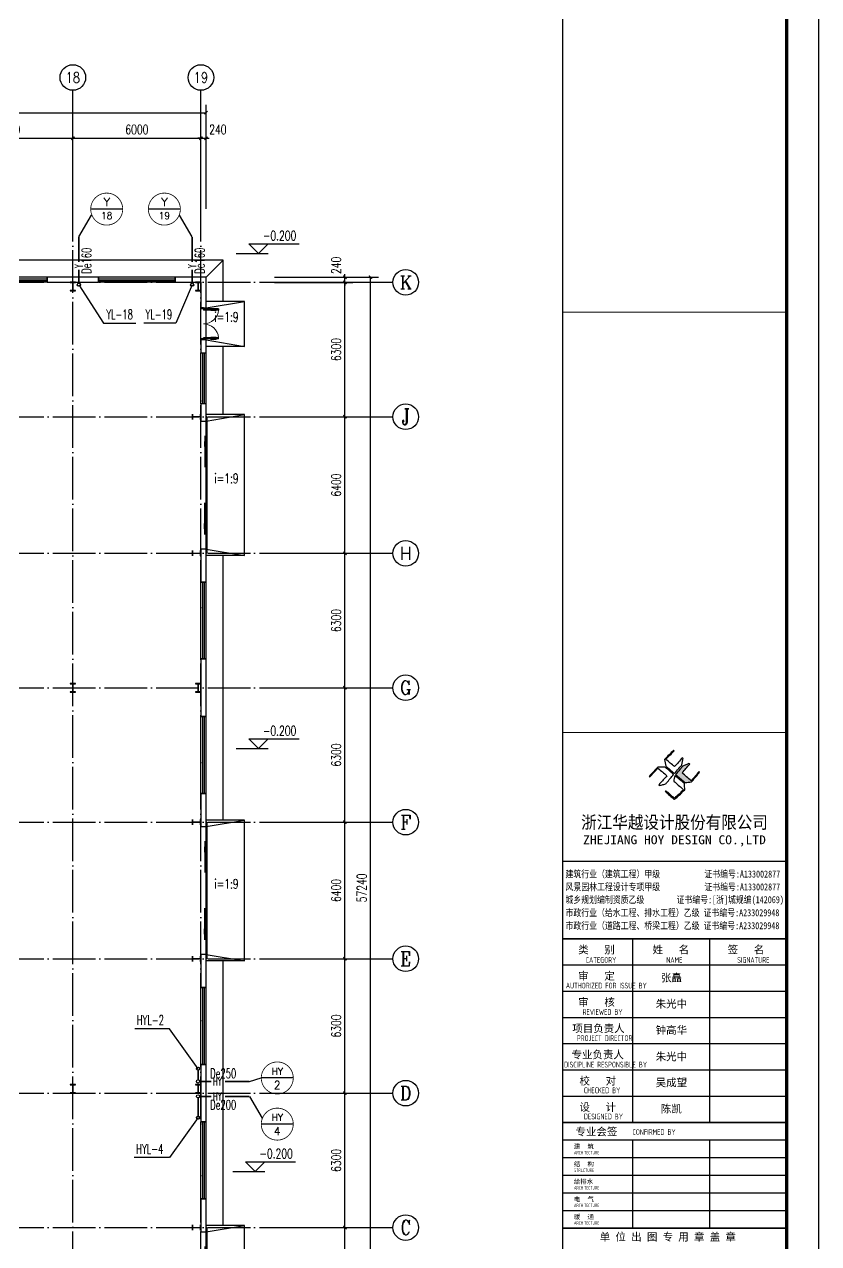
# Model space of a CAD drawing. Extents: x 1635833 to 4277885, y 16914845 to 35313750.
# Drawn here: x 2233652 to 2270874, y 17771325 to 17828464 of the extents above; entities that cross this region are included whole.
import ezdxf
from ezdxf.enums import TextEntityAlignment as Align

# ---------------------------------------------------------------- set-up
doc = ezdxf.new("R2010")
doc.units = 0
doc.header["$LTSCALE"] = 1000
doc.header["$MEASUREMENT"] = 0
doc.linetypes.add('DOTE', pattern=[2.42, 2, -0.2, 0.02, -0.2])
doc.layers.get('Defpoints').update_dxf_attribs({"color": 250})
for name, color, linetype in [('AXIS_TEXT', 7, 'Continuous'), ('AXIS_外部', 171, 'Continuous'), ('COLUMN', 2, 'Continuous'), ('DIM_SYMB', 165, 'Continuous'), ('DIM_消防', 3, 'Continuous'), ('DIM_雨水', 3, 'Continuous'), ('DOTE', 8, 'DOTE'), ('GROUND', 150, 'Continuous'), ('PIPE-雨水', 4, 'Continuous'), ('PUB_TEXT', 7, 'Continuous'), ('PUB_TITLE', 4, 'Continuous'), ('TEXT_雨水', 7, 'Continuous'), ('TK', 4, 'Continuous'), ('TWT_TEXT', 7, 'Continuous'), ('VPIPE-雨水', 4, 'Continuous'), ('WALL-PARAPET', 6, 'Continuous'), ('WINDOW', 140, 'Continuous'), ('标高', 83, 'Continuous')]:
    doc.layers.add(name, color=color, linetype=linetype)
doc.styles.add('-宋体', font='', dxfattribs={"width": 0.8})
doc.styles.add('_TCH_AXIS', font='COMPLEX', dxfattribs={"bigfont": 'GBCBIG'})
doc.styles.add('_TCH_DIM', font='SIMPLEX', dxfattribs={"bigfont": 'GBCBIG'})
doc.styles.add('_TCH_DIM_T3', font='SIMPLEX', dxfattribs={"width": 0.705882, "bigfont": 'GBCBIG'})
doc.styles.add('_TWT_CIRCLE', font='COMPLEX', dxfattribs={"width": 1.1, "height": 3, "bigfont": 'HZTXT'})
doc.styles.add('_TWT_PIPEDN', font='SIMPLEX', dxfattribs={"width": 0.8, "height": 3, "bigfont": 'HZTXT'})
doc.styles.add('_TWT_PIPETEXT', font='COMPLEX', dxfattribs={"width": 0.8, "height": 2.5, "bigfont": 'HZTXT'})
doc.styles.add('_TWT_SERIAL', font='COMPLEX', dxfattribs={"width": 0.8, "height": 3, "bigfont": 'HZTXT'})
doc.styles.add('COMPLEX', font='COMPLEX')
doc.styles.add('HT', font='simhei.ttf', dxfattribs={"width": 0.7})
doc.styles.add('TSSD_REIN', font='tssdeng.shx', dxfattribs={"width": 0.7, "bigfont": 'tssdchn.shx'})
doc.styles.add('图签宋体', font='', dxfattribs={"height": 300})
doc.styles.add('图签黑体', font='simhei.ttf', dxfattribs={"height": 550})
doc.styles.get('-宋体').set_extended_font_data('SimSun')
doc.styles.get('图签宋体').set_extended_font_data('NSimSun')
doc.dimstyles.new('_TCH_ARCH&&150', dxfattribs={"dimtxt": 446.25, "dimasz": 150, "dimexe": 375, "dimexo": 450, "dimgap": 189.375, "dimtad": 1, "dimdec": 0, "dimzin": 0, "dimdsep": 46, "dimtxsty": '_TCH_DIM_T3', "dimblk": 'ARCHTICK', "dimcen": 0.09, "dimclrt": 7, "dimazin": 2, "dimtfac": 1, "dimtdec": 0, "dimtix": 1, "dimtmove": 2, "dimatfit": 3, "dimfxl": 0, "dimtolj": 1, "dimtzin": 0, "dimarcsym": 0})

# ---------------------------------------------------------------- blocks, each defined once
blk = doc.blocks.new('A$C3ACC4A1C')
at = {"layer": 'COLUMN'}
h = blk.add_hatch(color=256, dxfattribs=at)
h.paths.add_polyline_path([(125, 400), (0, 400), (0, 388), (120, 388), (120, 200), (125, 200)])
h.paths.add_polyline_path([(250, 400), (125, 400), (125, 200), (130, 200), (130, 388), (250, 388)])
h.paths.add_polyline_path([(250, 12), (130, 12), (130, 200), (125, 200), (125, 0), (250, 0)])
h.paths.add_polyline_path([(125, 200), (120, 200), (120, 12), (0, 12), (0, 0), (125, 0)])
blk.add_lwpolyline([(0, 0), (0, 12), (120, 12), (120, 388), (0, 388), (0, 400), (250, 400), (250, 388), (130, 388), (130, 12), (250, 12), (250, 0)], close=True, dxfattribs=at)
blk = doc.blocks.new('A$C053D6479')
at = {"layer": 'PUB_TITLE'}
h = blk.add_hatch(color=256, dxfattribs=at)
h.dxf.hatch_style = 1
edge = h.paths.add_edge_path()
edge.add_spline(control_points=[(1026, 827), (1105, 920), (1188, 1008), (1266, 1102)], knot_values=[13, 13, 13, 13, 14, 14, 14, 14], degree=3, periodic=0)
edge.add_spline(control_points=[(1266, 1102), (1258, 1111), (1249, 1119), (1239, 1116)], knot_values=[12, 12, 12, 12, 13, 13, 13, 13], degree=3, periodic=0)
edge.add_spline(control_points=[(1239, 1116), (1210, 1107), (1179, 1092), (1144, 1077)], knot_values=[11, 11, 11, 11, 12, 12, 12, 12], degree=3, periodic=0)
edge.add_spline(control_points=[(1144, 1077), (1109, 1063), (1069, 1053), (1047, 1038)], knot_values=[10, 10, 10, 10, 11, 11, 11, 11], degree=3, periodic=0)
edge.add_spline(control_points=[(1047, 1038), (1028, 1026), (1007, 992), (991, 972)], knot_values=[9, 9, 9, 9, 10, 10, 10, 10], degree=3, periodic=0)
edge.add_spline(control_points=[(991, 972), (942, 913), (899, 868), (849, 810)], knot_values=[8, 8, 8, 8, 9, 9, 9, 9], degree=3, periodic=0)
edge.add_spline(control_points=[(849, 810), (842, 801), (822, 776), (822, 775)], knot_values=[7, 7, 7, 7, 8, 8, 8, 8], degree=3, periodic=0)
edge.add_spline(control_points=[(822, 775), (823, 771), (848, 752), (859, 744)], knot_values=[6, 6, 6, 6, 7, 7, 7, 7], degree=3, periodic=0)
edge.add_spline(control_points=[(859, 744), (949, 670), (1035, 592), (1122, 521)], knot_values=[5, 5, 5, 5, 6, 6, 6, 6], degree=3, periodic=0)
edge.add_spline(control_points=[(1122, 521), (1153, 527), (1185, 530), (1217, 533)], knot_values=[4, 4, 4, 4, 5, 5, 5, 5], degree=3, periodic=0)
edge.add_spline(control_points=[(1217, 533), (1246, 535), (1293, 532), (1316, 542)], knot_values=[3, 3, 3, 3, 4, 4, 4, 4], degree=3, periodic=0)
edge.add_spline(control_points=[(1316, 542), (1327, 547), (1338, 565), (1349, 579)], knot_values=[2, 2, 2, 2, 3, 3, 3, 3], degree=3, periodic=0)
edge.add_spline(control_points=[(1349, 579), (1423, 670), (1507, 759), (1572, 848)], knot_values=[1, 1, 1, 1, 2, 2, 2, 2], degree=3, periodic=0)
edge.add_spline(control_points=[(1572, 848), (1564, 852), (1561, 861), (1551, 862)], knot_values=[0, 0, 0, 0, 1, 1, 1, 1], degree=3, periodic=0)
edge.add_spline(control_points=[(1551, 862), (1469, 769), (1393, 671), (1310, 579)], knot_values=[15, 15, 15, 15, 16, 16, 16, 16], degree=3, periodic=0)
edge.add_spline(control_points=[(1310, 579), (1216, 662), (1118, 742), (1026, 827)], knot_values=[14, 14, 14, 14, 15, 15, 15, 15], degree=3, periodic=0)
at = {"layer": 'TK'}
for points, knots in [([(1031, 1298), (1066, 1286), (1054, 1262), (1045, 1224), (1036, 1188), (1031, 1158), (1024, 1121), (1020, 1104), (1017, 1085), (1012, 1071), (1004, 1052), (976, 1026), (956, 1003), (906, 946), (866, 899), (814, 839), (806, 829), (789, 806), (787, 806), (777, 804), (728, 856), (719, 864), (651, 922), (580, 978), (514, 1036), (509, 1106), (488, 1176), (479, 1247), (570, 1343), (663, 1436), (758, 1526), (764, 1523), (768, 1518), (774, 1515), (693, 1422), (599, 1343), (520, 1249), (607, 1171), (698, 1096), (789, 1021), (874, 1109), (950, 1206), (1031, 1298)], [0, 0, 0, 0, 1, 1, 1, 2, 2, 2, 3, 3, 3, 4, 4, 4, 5, 5, 5, 6, 6, 6, 7, 7, 7, 8, 8, 8, 9, 9, 9, 10, 10, 10, 11, 11, 11, 12, 12, 12, 13, 13, 13, 14, 14, 14, 14]), ([(555, 949), (624, 891), (699, 833), (760, 773), (689, 691), (614, 604), (539, 517), (529, 505), (516, 487), (506, 482), (492, 475), (469, 472), (452, 467), (416, 456), (383, 448), (342, 438), (323, 433), (297, 422), (293, 440), (291, 452), (313, 470), (322, 480), (400, 566), (477, 652), (553, 736), (460, 815), (366, 894), (270, 970), (183, 883), (101, 791), (16, 703), (-18, 714), (9, 735), (28, 755), (103, 838), (192, 930), (266, 1005), (319, 1009), (387, 1005), (442, 1007), (456, 1008), (472, 1011), (485, 1007), (507, 1000), (534, 967), (555, 949)], [0, 0, 0, 0, 1, 1, 1, 2, 2, 2, 3, 3, 3, 4, 4, 4, 5, 5, 5, 6, 6, 6, 7, 7, 7, 8, 8, 8, 9, 9, 9, 10, 10, 10, 11, 11, 11, 12, 12, 12, 13, 13, 13, 14, 14, 14, 15, 15, 15, 15]), ([(1551, 862), (1561, 861), (1564, 852), (1572, 848), (1507, 759), (1423, 670), (1349, 579), (1338, 565), (1327, 547), (1316, 542), (1293, 532), (1246, 535), (1217, 533), (1185, 530), (1153, 527), (1122, 521), (1035, 592), (949, 670), (859, 744), (848, 752), (823, 771), (822, 775), (822, 776), (842, 801), (849, 810), (899, 868), (942, 913), (991, 972), (1007, 992), (1028, 1026), (1047, 1038), (1069, 1053), (1109, 1063), (1144, 1077), (1179, 1092), (1210, 1107), (1239, 1116), (1249, 1119), (1258, 1111), (1266, 1102), (1188, 1008), (1105, 920), (1026, 827), (1118, 742), (1216, 662), (1310, 579), (1393, 671), (1469, 769), (1551, 862)], [0, 0, 0, 0, 1, 1, 1, 2, 2, 2, 3, 3, 3, 4, 4, 4, 5, 5, 5, 6, 6, 6, 7, 7, 7, 8, 8, 8, 9, 9, 9, 10, 10, 10, 11, 11, 11, 12, 12, 12, 13, 13, 13, 14, 14, 14, 15, 15, 15, 16, 16, 16, 16]), ([(1097, 490), (1100, 425), (1106, 361), (1107, 294), (1018, 207), (925, 121), (830, 33), (818, 21), (800, 0), (787, 0), (768, -1), (725, 49), (712, 60), (662, 103), (616, 143), (568, 186), (545, 207), (518, 224), (499, 250), (501, 259), (511, 261), (516, 267), (609, 192), (696, 111), (785, 33), (883, 118), (977, 208), (1070, 298), (992, 373), (892, 456), (803, 534), (791, 544), (768, 561), (766, 569), (761, 588), (776, 634), (780, 655), (785, 690), (788, 721), (795, 746), (897, 661), (998, 576), (1097, 490)], [0, 0, 0, 0, 1, 1, 1, 2, 2, 2, 3, 3, 3, 4, 4, 4, 5, 5, 5, 6, 6, 6, 7, 7, 7, 8, 8, 8, 9, 9, 9, 10, 10, 10, 11, 11, 11, 12, 12, 12, 13, 13, 13, 14, 14, 14, 14])]:
    blk.add_open_spline(points, degree=3, knots=knots, dxfattribs=at)
blk = doc.blocks.new('GeYuanFrame_88637502', base_point=(20.09, 4.53))
at = {"layer": 'PUB_TITLE'}
for points in [[(1013.09, 235.33), (1013.09, 292.73)], [(1037.09, 235.33), (1037.09, 292.73)], [(1013.09, 202.33), (1013.09, 229.83)], [(1037.09, 202.33), (1037.09, 229.83)]]:
    blk.add_lwpolyline(points, dxfattribs=at)
at = {"layer": 'TK'}
for p, q in [((991.09, 316.93), (1061.09, 316.93)), ((991.09, 284.53), (1061.09, 284.53)), ((991.09, 276.33), (1061.09, 276.33)), ((991.09, 268.13), (1061.09, 268.13)), ((991.09, 259.93), (1061.09, 259.93)), ((991.09, 251.73), (1061.09, 251.73)), ((991.09, 243.53), (1061.09, 243.53)), ((991.09, 235.33), (1061.09, 235.33)), ((991.09, 235.33), (1061.09, 235.33))]:
    blk.add_line(p, q, dxfattribs=at)
blk.add_lwpolyline([(20.09, 4.53), (20.09, 598.53), (1071.09, 598.53), (1071.09, 4.53)], close=True, dxfattribs=at)
at = {"layer": 'TK', "const_width": 1}
blk.add_lwpolyline([(45.09, 588.53), (1061.09, 588.53), (1061.09, 14.53), (45.09, 14.53)], close=True, dxfattribs=at)
at = {"layer": 'TK'}
for points, const_width in [([(991.09, 588.53), (991.09, 14.53)], 0.4), ([(991.09, 488.5), (1061.09, 488.5)], 0.35), ([(991.09, 357.14), (1061.09, 357.14)], 0.35), ([(991.09, 292.73), (1061.09, 292.73)], 0.35), ([(991.09, 292.73), (1061.09, 292.73)], 0.35), ([(991.09, 235.33), (1061.09, 235.33)], 0.35), ([(991.09, 202.33), (1061.09, 202.33)], 0.35)]:
    blk.add_lwpolyline(points, dxfattribs=dict(at, const_width=const_width))
for points in [[(991.09, 292.73), (1061.09, 292.73)], [(991.09, 235.33), (1061.09, 235.33)], [(991.09, 229.83), (1061.09, 229.83)], [(991.09, 224.33), (1061.09, 224.33)], [(991.09, 218.83), (1061.09, 218.83)], [(991.09, 213.33), (1061.09, 213.33)], [(991.09, 207.83), (1061.09, 207.83)], [(991.09, 202.33), (1061.09, 202.33)]]:
    blk.add_lwpolyline(points, dxfattribs=at)
at = {"layer": 'PUB_TITLE', "xscale": 0.01000000000021828, "yscale": 0.01000000000021828, "zscale": 0.01}
blk.add_blockref('A$C053D6479', (1018.19, 336.27), dxfattribs=at)
at = {"layer": 'TK'}
for s, height, style, width, p in [('浙江华越设计股份有限公司', 3.96, 'HT', 0.9, (1026.07, 329.16)), ('ZHEJIANG HOY DESIGN CO.,LTD', 2.8, '图签黑体', 1.11, (1026.06, 323.29))]:
    blk.add_text(s, height=height, dxfattribs=dict(at, style=style, width=width)).set_placement(p, align=Align.MIDDLE)
for s, height, style, width, p in [('建筑行业（建筑工程）甲级           证书编号:A133002877', 2.2, '-宋体', 0.8, (992, 311.83)), ('风景园林工程设计专项甲级           证书编号:A133002877', 2.2, '-宋体', 0.8, (992, 307.81)), ('城乡规划编制资质乙级        证书编号:[浙]城规编(142069)', 2.2, '-宋体', 0.8, (992, 303.82)), ('市政行业（给水工程、排水工程）乙级 证书编号:A233029948', 2.2, '-宋体', 0.8, (992, 299.74)), ('市政行业（道路工程、桥梁工程）乙级 证书编号:A233029948', 2.2, '-宋体', 0.8, (992, 295.69)), ('CATEGORY', 1.8, 'TSSD_REIN', 0.7, (998.32, 285.17)), ('NAME', 1.8, 'TSSD_REIN', 0.7, (1023.51, 285.17)), ('SIGNATURE', 1.8, 'TSSD_REIN', 0.7, (1045.66, 285.17)), ('AUTHORIZED FOR ISSUE BY', 1.8, 'TSSD_REIN', 0.7, (992.12, 277.17)), ('REVIEWED BY', 1.8, 'TSSD_REIN', 0.7, (997.36, 268.91)), ('PROJECT DIRECTOR', 1.8, 'TSSD_REIN', 0.7, (995.55, 260.74)), ('DISCIPLINE RESPONSIBLE BY', 1.8, 'TSSD_REIN', 0.7, (991.57, 252.48)), ('CHECKED BY', 1.8, 'TSSD_REIN', 0.7, (997.75, 244.44)), ('DESIGNED BY', 1.8, 'TSSD_REIN', 0.7, (997.76, 236.27)), ('CONFIRMED BY', 1.8, 'TSSD_REIN', 0.7, (1012.94, 231.42)), ('ARCHITECTURE', 1.08, 'TSSD_REIN', 0.7, (994.65, 225.34)), ('STRUCTURE', 1.08, 'TSSD_REIN', 0.7, (994.65, 219.84)), ('ARCHITECTURE', 1.08, 'TSSD_REIN', 0.7, (994.65, 214.34)), ('ARCHITECTURE', 1.08, 'TSSD_REIN', 0.7, (994.65, 208.84)), ('ARCHITECTURE', 1.08, 'TSSD_REIN', 0.7, (994.65, 203.34))]:
    blk.add_text(s, height=height, dxfattribs=dict(at, style=style, width=width)).set_placement(p)
at = {"layer": 'TK', "style": '图签宋体'}
for s, height, p in [('类   别', 2.4, (995.97, 288.09)), ('姓   名', 2.4, (1019.2, 288.09)), ('签   名', 2.4, (1042.68, 288.09)), ('审   定', 2.4, (995.97, 279.89)), ('审   核', 2.4, (995.97, 271.69)), ('项目负责人', 2.4, (994.13, 263.49)), ('专业负责人', 2.4, (993.89, 255.29)), ('校   对', 2.4, (996.38, 247.09)), ('设   计', 2.4, (996.36, 238.89)), ('专业会签', 2.4, (995.12, 231.24)), ('建  筑', 1.44, (994.61, 227.11)), ('结  构', 1.44, (994.61, 221.61)), ('给排水', 1.44, (994.61, 216.11)), ('电  气', 1.44, (994.61, 210.61)), ('暖  通', 1.44, (994.61, 205.11)), ('单 位 出 图 专 用 章 盖 章', 2.4, (1002.72, 198.35))]:
    blk.add_text(s, height=height, dxfattribs=at).set_placement(p)
at = {"layer": 'TK', "char_height": 2.4, "width": 24, "attachment_point": 5, "style": '图签宋体'}
for s, insert in [('张矗', (1025.09, 280.4)), ('朱光中', (1025.09, 272.23)), ('钟高华', (1025.09, 264.03)), ('朱光中', (1025.09, 255.76)), ('吴成望', (1025.09, 247.63)), ('陈凯', (1025.09, 239.43))]:
    blk.add_mtext(s, dxfattribs=dict(at, insert=insert))
blk = doc.blocks.new('_ArchTick')
at = {"color": 0, "linetype": 'ByBlock', "const_width": 0.4}
blk.add_lwpolyline([(-0.5, -0.5), (0.5, 0.5)], dxfattribs=at)
blk = doc.blocks.new('*D218')
at = {"layer": 'AXIS_外部', "color": 0, "lineweight": -2}
for p, q in [((2245374, 17772075), (2249049, 17772075)), ((2248674, 17765675), (2248674, 17772075)), ((2245374, 17765675), (2249049, 17765675))]:
    blk.add_line(p, q, dxfattribs=at)
at = {"layer": 'Defpoints', "color": 0}
for p in [(2244924, 17772075), (2248674, 17772075), (2244924, 17765675)]:
    blk.add_point(p, dxfattribs=at)
at = {"layer": 'AXIS_外部', "color": 0, "lineweight": -2, "xscale": 150, "yscale": 150, "zscale": 150}
for p, rotation in [((2248674, 17772075), 90), ((2248674, 17765675), 270)]:
    blk.add_blockref('_ArchTick', p, dxfattribs=dict(at, rotation=rotation))
at = {"layer": 'AXIS_外部', "color": 7, "insert": (2248261, 17768875), "char_height": 446.2, "attachment_point": 5, "rotation": 90, "style": '_TCH_DIM_T3'}
blk.add_mtext('\\A1;6400', dxfattribs=at)
blk = doc.blocks.new('*D219')
at = {"layer": 'AXIS_外部', "color": 0, "lineweight": -2}
for p, q in [((2245374, 17778375), (2249049, 17778375)), ((2248674, 17772075), (2248674, 17778375)), ((2245374, 17772075), (2249049, 17772075))]:
    blk.add_line(p, q, dxfattribs=at)
at = {"layer": 'Defpoints', "color": 0}
for p in [(2244924, 17778375), (2248674, 17778375), (2244924, 17772075)]:
    blk.add_point(p, dxfattribs=at)
at = {"layer": 'AXIS_外部', "color": 0, "lineweight": -2, "xscale": 150, "yscale": 150, "zscale": 150}
for p, rotation in [((2248674, 17778375), 90), ((2248674, 17772075), 270)]:
    blk.add_blockref('_ArchTick', p, dxfattribs=dict(at, rotation=rotation))
at = {"layer": 'AXIS_外部', "color": 7, "insert": (2248261, 17775225), "char_height": 446.2, "attachment_point": 5, "rotation": 90, "style": '_TCH_DIM_T3'}
blk.add_mtext('\\A1;6300', dxfattribs=at)
blk = doc.blocks.new('*D220')
at = {"layer": 'AXIS_外部', "color": 0, "lineweight": -2}
for p, q in [((2245374, 17784675), (2249049, 17784675)), ((2248674, 17778375), (2248674, 17784675)), ((2245374, 17778375), (2249049, 17778375))]:
    blk.add_line(p, q, dxfattribs=at)
at = {"layer": 'Defpoints', "color": 0}
for p in [(2244924, 17784675), (2248674, 17784675), (2244924, 17778375)]:
    blk.add_point(p, dxfattribs=at)
at = {"layer": 'AXIS_外部', "color": 0, "lineweight": -2, "xscale": 150, "yscale": 150, "zscale": 150}
for p, rotation in [((2248674, 17784675), 90), ((2248674, 17778375), 270)]:
    blk.add_blockref('_ArchTick', p, dxfattribs=dict(at, rotation=rotation))
at = {"layer": 'AXIS_外部', "color": 7, "insert": (2248261, 17781525), "char_height": 446.2, "attachment_point": 5, "rotation": 90, "style": '_TCH_DIM_T3'}
blk.add_mtext('\\A1;6300', dxfattribs=at)
blk = doc.blocks.new('*D221')
at = {"layer": 'AXIS_外部', "color": 0, "lineweight": -2}
for p, q in [((2245374, 17791075), (2249049, 17791075)), ((2248674, 17784675), (2248674, 17791075)), ((2245374, 17784675), (2249049, 17784675))]:
    blk.add_line(p, q, dxfattribs=at)
at = {"layer": 'Defpoints', "color": 0}
for p in [(2244924, 17791075), (2248674, 17791075), (2244924, 17784675)]:
    blk.add_point(p, dxfattribs=at)
at = {"layer": 'AXIS_外部', "color": 0, "lineweight": -2, "xscale": 150, "yscale": 150, "zscale": 150}
for p, rotation in [((2248674, 17791075), 90), ((2248674, 17784675), 270)]:
    blk.add_blockref('_ArchTick', p, dxfattribs=dict(at, rotation=rotation))
at = {"layer": 'AXIS_外部', "color": 7, "insert": (2248261, 17787875), "char_height": 446.2, "attachment_point": 5, "rotation": 90, "style": '_TCH_DIM_T3'}
blk.add_mtext('\\A1;6400', dxfattribs=at)
blk = doc.blocks.new('*D222')
at = {"layer": 'AXIS_外部', "color": 0, "lineweight": -2}
for p, q in [((2245374, 17797375), (2249049, 17797375)), ((2248674, 17791075), (2248674, 17797375)), ((2245374, 17791075), (2249049, 17791075))]:
    blk.add_line(p, q, dxfattribs=at)
at = {"layer": 'Defpoints', "color": 0}
for p in [(2244924, 17797375), (2248674, 17797375), (2244924, 17791075)]:
    blk.add_point(p, dxfattribs=at)
at = {"layer": 'AXIS_外部', "color": 0, "lineweight": -2, "xscale": 150, "yscale": 150, "zscale": 150}
for p, rotation in [((2248674, 17797375), 90), ((2248674, 17791075), 270)]:
    blk.add_blockref('_ArchTick', p, dxfattribs=dict(at, rotation=rotation))
at = {"layer": 'AXIS_外部', "color": 7, "insert": (2248261, 17794225), "char_height": 446.2, "attachment_point": 5, "rotation": 90, "style": '_TCH_DIM_T3'}
blk.add_mtext('\\A1;6300', dxfattribs=at)
blk = doc.blocks.new('*D223')
at = {"layer": 'AXIS_外部', "color": 0, "lineweight": -2}
for p, q in [((2245374, 17803675), (2249049, 17803675)), ((2248674, 17797375), (2248674, 17803675)), ((2245374, 17797375), (2249049, 17797375))]:
    blk.add_line(p, q, dxfattribs=at)
at = {"layer": 'Defpoints', "color": 0}
for p in [(2244924, 17803675), (2248674, 17803675), (2244924, 17797375)]:
    blk.add_point(p, dxfattribs=at)
at = {"layer": 'AXIS_外部', "color": 0, "lineweight": -2, "xscale": 150, "yscale": 150, "zscale": 150}
for p, rotation in [((2248674, 17803675), 90), ((2248674, 17797375), 270)]:
    blk.add_blockref('_ArchTick', p, dxfattribs=dict(at, rotation=rotation))
at = {"layer": 'AXIS_外部', "color": 7, "insert": (2248261, 17800525), "char_height": 446.2, "attachment_point": 5, "rotation": 90, "style": '_TCH_DIM_T3'}
blk.add_mtext('\\A1;6300', dxfattribs=at)
blk = doc.blocks.new('*D224')
at = {"layer": 'AXIS_外部', "color": 0, "lineweight": -2}
for p, q in [((2245374, 17810075), (2249049, 17810075)), ((2248674, 17803675), (2248674, 17810075)), ((2245374, 17803675), (2249049, 17803675))]:
    blk.add_line(p, q, dxfattribs=at)
at = {"layer": 'Defpoints', "color": 0}
for p in [(2244924, 17810075), (2248674, 17810075), (2244924, 17803675)]:
    blk.add_point(p, dxfattribs=at)
at = {"layer": 'AXIS_外部', "color": 0, "lineweight": -2, "xscale": 150, "yscale": 150, "zscale": 150}
for p, rotation in [((2248674, 17810075), 90), ((2248674, 17803675), 270)]:
    blk.add_blockref('_ArchTick', p, dxfattribs=dict(at, rotation=rotation))
at = {"layer": 'AXIS_外部', "color": 7, "insert": (2248261, 17806875), "char_height": 446.2, "attachment_point": 5, "rotation": 90, "style": '_TCH_DIM_T3'}
blk.add_mtext('\\A1;6400', dxfattribs=at)
blk = doc.blocks.new('*D225')
at = {"layer": 'AXIS_外部', "color": 0, "lineweight": -2}
for p, q in [((2245374, 17816375), (2249049, 17816375)), ((2248674, 17810075), (2248674, 17816375)), ((2245374, 17810075), (2249049, 17810075))]:
    blk.add_line(p, q, dxfattribs=at)
at = {"layer": 'Defpoints', "color": 0}
for p in [(2244924, 17816375), (2248674, 17816375), (2244924, 17810075)]:
    blk.add_point(p, dxfattribs=at)
at = {"layer": 'AXIS_外部', "color": 0, "lineweight": -2, "xscale": 150, "yscale": 150, "zscale": 150}
for p, rotation in [((2248674, 17816375), 90), ((2248674, 17810075), 270)]:
    blk.add_blockref('_ArchTick', p, dxfattribs=dict(at, rotation=rotation))
at = {"layer": 'AXIS_外部', "color": 7, "insert": (2248261, 17813225), "char_height": 446.2, "attachment_point": 5, "rotation": 90, "style": '_TCH_DIM_T3'}
blk.add_mtext('\\A1;6300', dxfattribs=at)
blk = doc.blocks.new('*D226')
at = {"layer": 'AXIS_外部', "color": 0, "lineweight": -2}
for p, q in [((2245374, 17816615), (2249049, 17816615)), ((2248674, 17816615), (2248674, 17816765)), ((2248674, 17816375), (2248674, 17816615)), ((2245374, 17816375), (2249049, 17816375)), ((2248674, 17816375), (2248674, 17816225))]:
    blk.add_line(p, q, dxfattribs=at)
at = {"layer": 'Defpoints', "color": 0}
for p in [(2244924, 17816615), (2248674, 17816615), (2244924, 17816375)]:
    blk.add_point(p, dxfattribs=at)
at = {"layer": 'AXIS_外部', "color": 0, "lineweight": -2, "xscale": 150, "yscale": 150, "zscale": 150}
for p, rotation in [((2248674, 17816615), 270), ((2248674, 17816375), 90)]:
    blk.add_blockref('_ArchTick', p, dxfattribs=dict(at, rotation=rotation))
at = {"layer": 'AXIS_外部', "color": 7, "insert": (2248261, 17817170), "char_height": 446.2, "attachment_point": 5, "rotation": 90, "style": '_TCH_DIM_T3'}
blk.add_mtext('\\A1;240', dxfattribs=at)
blk = doc.blocks.new('*D227')
at = {"layer": 'AXIS_外部', "color": 0, "lineweight": -2}
for p, q in [((2245374, 17816615), (2250249, 17816615)), ((2249874, 17759375), (2249874, 17816615)), ((2245374, 17759375), (2250249, 17759375))]:
    blk.add_line(p, q, dxfattribs=at)
at = {"layer": 'Defpoints', "color": 0}
for p in [(2244924, 17816615), (2249874, 17816615), (2244924, 17759375)]:
    blk.add_point(p, dxfattribs=at)
at = {"layer": 'AXIS_外部', "color": 0, "lineweight": -2, "xscale": 150, "yscale": 150, "zscale": 150}
for p, rotation in [((2249874, 17816615), 90), ((2249874, 17759375), 270)]:
    blk.add_blockref('_ArchTick', p, dxfattribs=dict(at, rotation=rotation))
at = {"layer": 'AXIS_外部', "color": 7, "insert": (2249461, 17787995), "char_height": 446.2, "attachment_point": 5, "rotation": 90, "style": '_TCH_DIM_T3'}
blk.add_mtext('\\A1;57240', dxfattribs=at)
blk = doc.blocks.new('*D256')
at = {"layer": 'AXIS_外部', "color": 0, "lineweight": -2}
for p, q in [((2229924, 17819825), (2229924, 17823500)), ((2235924, 17819825), (2235924, 17823500)), ((2229924, 17823125), (2235924, 17823125))]:
    blk.add_line(p, q, dxfattribs=at)
at = {"layer": 'Defpoints', "color": 0}
for p in [(2235924, 17823125), (2229924, 17819375), (2235924, 17819375)]:
    blk.add_point(p, dxfattribs=at)
at = {"layer": 'AXIS_外部', "color": 0, "lineweight": -2, "xscale": 150, "yscale": 150, "zscale": 150, "rotation": 180}
blk.add_blockref('_ArchTick', (2229924, 17823125), dxfattribs=at)
at = {"layer": 'AXIS_外部', "color": 0, "lineweight": -2, "xscale": 150, "yscale": 150, "zscale": 150}
blk.add_blockref('_ArchTick', (2235924, 17823125), dxfattribs=at)
at = {"layer": 'AXIS_外部', "color": 7, "insert": (2232924, 17823538), "char_height": 446.2, "attachment_point": 5, "style": '_TCH_DIM_T3'}
blk.add_mtext('\\A1;6000', dxfattribs=at)
blk = doc.blocks.new('*D257')
at = {"layer": 'AXIS_外部', "color": 0, "lineweight": -2}
for p, q in [((2235924, 17819825), (2235924, 17823500)), ((2241924, 17819825), (2241924, 17823500)), ((2235924, 17823125), (2241924, 17823125))]:
    blk.add_line(p, q, dxfattribs=at)
at = {"layer": 'Defpoints', "color": 0}
for p in [(2241924, 17823125), (2235924, 17819375), (2241924, 17819375)]:
    blk.add_point(p, dxfattribs=at)
at = {"layer": 'AXIS_外部', "color": 0, "lineweight": -2, "xscale": 150, "yscale": 150, "zscale": 150, "rotation": 180}
blk.add_blockref('_ArchTick', (2235924, 17823125), dxfattribs=at)
at = {"layer": 'AXIS_外部', "color": 0, "lineweight": -2, "xscale": 150, "yscale": 150, "zscale": 150}
blk.add_blockref('_ArchTick', (2241924, 17823125), dxfattribs=at)
at = {"layer": 'AXIS_外部', "color": 7, "insert": (2238924, 17823538), "char_height": 446.2, "attachment_point": 5, "style": '_TCH_DIM_T3'}
blk.add_mtext('\\A1;6000', dxfattribs=at)
blk = doc.blocks.new('*D258')
at = {"layer": 'AXIS_外部', "color": 0, "lineweight": -2}
for p, q in [((2241924, 17819825), (2241924, 17823500)), ((2242164, 17819825), (2242164, 17823500)), ((2241924, 17823125), (2241774, 17823125)), ((2241924, 17823125), (2242164, 17823125)), ((2242164, 17823125), (2242314, 17823125))]:
    blk.add_line(p, q, dxfattribs=at)
at = {"layer": 'Defpoints', "color": 0}
for p in [(2242164, 17823125), (2241924, 17819375), (2242164, 17819375)]:
    blk.add_point(p, dxfattribs=at)
at = {"layer": 'AXIS_外部', "color": 0, "lineweight": -2, "xscale": 150, "yscale": 150, "zscale": 150}
blk.add_blockref('_ArchTick', (2241924, 17823125), dxfattribs=at)
at = {"layer": 'AXIS_外部', "color": 0, "lineweight": -2, "xscale": 150, "yscale": 150, "zscale": 150, "rotation": 180}
blk.add_blockref('_ArchTick', (2242164, 17823125), dxfattribs=at)
at = {"layer": 'AXIS_外部', "color": 7, "insert": (2242719, 17823538), "char_height": 446.2, "attachment_point": 5, "style": '_TCH_DIM_T3'}
blk.add_mtext('\\A1;240', dxfattribs=at)
blk = doc.blocks.new('*D259')
at = {"layer": 'AXIS_外部', "color": 0, "lineweight": -2}
for p, q in [((2133684, 17819825), (2133684, 17824700)), ((2242164, 17819825), (2242164, 17824700)), ((2133684, 17824325), (2242164, 17824325))]:
    blk.add_line(p, q, dxfattribs=at)
at = {"layer": 'Defpoints', "color": 0}
for p in [(2242164, 17824325), (2133684, 17819375), (2242164, 17819375)]:
    blk.add_point(p, dxfattribs=at)
at = {"layer": 'AXIS_外部', "color": 0, "lineweight": -2, "xscale": 150, "yscale": 150, "zscale": 150, "rotation": 180}
blk.add_blockref('_ArchTick', (2133684, 17824325), dxfattribs=at)
at = {"layer": 'AXIS_外部', "color": 0, "lineweight": -2, "xscale": 150, "yscale": 150, "zscale": 150}
blk.add_blockref('_ArchTick', (2242164, 17824325), dxfattribs=at)
at = {"layer": 'AXIS_外部', "color": 7, "insert": (2187924, 17824738), "char_height": 446.2, "attachment_point": 5, "style": '_TCH_DIM_T3'}
blk.add_mtext('\\A1;108480', dxfattribs=at)
blk = doc.blocks.new('$DorLib2D$00000130')
at = {"color": 0, "linetype": 'Continuous'}
for p, q in [((-0.5333, 0.6601), (-0.5333, 0.5127)), ((0, 0.6601), (-0.5333, 0.6601)), ((0, 0.5127), (0, 0.6601)), ((0.5333, 0.6601), (0, 0.6601)), ((0.5333, 0.6601), (0.5333, 0.5127)), ((0, 0.5127), (-0.5333, 0.5127)), ((0.5333, 0.5127), (0, 0.5127)), ((-0.3853, 0.2694), (-0.1396, 0.2694)), ((-0.3853, 0.2694), (-0.2999, 0.2144)), ((-0.2999, 0.2144), (-0.2999, 0.2694)), ((0.3853, 0.2694), (0.1396, 0.2694)), ((0.2999, 0.2144), (0.2999, 0.2694)), ((0.3853, 0.2694), (0.2999, 0.2144))]:
    blk.add_line(p, q, dxfattribs=at)
blk = doc.blocks.new('$WINLIB2D$00000001')
for p, q in [((-0.5, 0.5), (0.5, 0.5)), ((-0.5, 0.5), (-0.5, -0.5)), ((0.5, -0.5), (0.5, 0.5)), ((0.5, 0.167), (-0.5, 0.167)), ((0.5, -0.167), (-0.5, -0.167)), ((-0.5, -0.5), (0.5, -0.5))]:
    blk.add_line(p, q)
blk = doc.blocks.new('_AXISO')
blk.add_circle((0, 0), 0.5)
at = {"layer": 'AXIS_TEXT', "style": 'COMPLEX', "width": 1.041667}
blk.add_attdef('A', text='', height=0.56, dxfattribs=at).set_placement((-0.25, -0.28), (0.25, -0.28), align=Align.FIT)
blk = doc.blocks.new('$DorLib2D$00000011')
at = {"lineweight": 13}
for p, q in [((-0.483, 0.396), (-0.483, 0.235)), ((-0.417, 0.396), (-0.417, 0.235)), ((0.417, 0.396), (0.417, 0.235)), ((0.483, 0.396), (0.483, 0.235))]:
    blk.add_line(p, q, dxfattribs=at)
for p, q in [((-0.483, 0.396), (-0.467, 0.396)), ((-0.467, 0.471), (-0.467, -0.062)), ((-0.467, 0.471), (-0.433, 0.471)), ((-0.433, 0.471), (-0.433, 0.004)), ((-0.417, 0.396), (-0.433, 0.396)), ((0.417, 0.396), (0.433, 0.396)), ((0.433, 0.471), (0.433, 0.004)), ((0.467, 0.471), (0.433, 0.471)), ((0.467, 0.471), (0.467, -0.062)), ((0.483, 0.396), (0.467, 0.396)), ((-0.5, 0.004), (-0.433, 0.004)), ((-0.5, 0.004), (-0.5, -0.062)), ((-0.483, 0.235), (-0.467, 0.235)), ((-0.417, 0.235), (-0.433, 0.235)), ((0.417, 0.235), (0.433, 0.235)), ((0.5, 0.004), (0.433, 0.004)), ((0.483, 0.235), (0.467, 0.235)), ((0.5, 0.004), (0.5, -0.062)), ((-0.5, -0.062), (-0.467, -0.062)), ((0.5, -0.062), (0.467, -0.062))]:
    blk.add_line(p, q)
for centre, start, end in [((-0.467, 0.004), 0, 85.904), ((0.467, 0.004), 94.096, 180)]:
    blk.add_arc(centre, 0.467, start, end, dxfattribs=at)

msp = doc.modelspace()

# ---------------------------------------------------------------- linework, layer by layer
at = {"layer": 'AXIS_外部'}
for p, q in [((2235923.512, 17819375.393), (2235923.512, 17825375.393)), ((2241923.512, 17819375.393), (2241923.512, 17825375.393)), ((2244923.512, 17816375.393), (2250923.512, 17816375.393)), ((2244923.512, 17810075.393), (2250923.512, 17810075.393)), ((2244923.512, 17803675.393), (2250923.512, 17803675.393)), ((2244923.512, 17797375.393), (2250923.512, 17797375.393)), ((2244923.512, 17791075.393), (2250923.512, 17791075.393)), ((2244923.512, 17784675.393), (2250923.512, 17784675.393)), ((2244923.512, 17778375.393), (2250923.512, 17778375.393)), ((2244923.512, 17772075.393), (2250923.512, 17772075.393))]:
    msp.add_line(p, q, dxfattribs=at)
at = {"layer": 'DIM_SYMB'}
for points in [[(2242410.398, 17814373.059, 0, 0, 0), (2243423.219, 17814373.059, 120, 0, 0), (2243873.219, 17814373.059, 0, 0, 0)], [(2242410.398, 17806806.126, 0, 0, 0), (2243423.219, 17806806.126, 120, 0, 0), (2243873.219, 17806806.126, 0, 0, 0)], [(2242410.398, 17787806.126, 0, 0, 0), (2243423.219, 17787806.126, 120, 0, 0), (2243873.219, 17787806.126, 0, 0, 0)]]:
    msp.add_lwpolyline(points, format="xyseb", dxfattribs=at)
at = {"layer": 'DIM_消防'}
for p, q in [((2236207.767, 17818506.388), (2236802.157, 17819521.297)), ((2238259.984, 17819807.658), (2236759.984, 17819807.658)), ((2240962.041, 17819807.658), (2239462.041, 17819807.658)), ((2241514.258, 17818506.388), (2240919.868, 17819521.297)), ((2244201.392, 17778925.393), (2244753.609, 17779087.958)), ((2246253.609, 17779087.958), (2244753.609, 17779087.958)), ((2244201.392, 17778225.393), (2244795.783, 17777210.485)), ((2246253.609, 17776924.123), (2244753.609, 17776924.123))]:
    msp.add_line(p, q, dxfattribs=at)
at = {"layer": 'DIM_消防', "const_width": 37.5}
for points in [[(2238259.984, 17819807.658, 1), (2236759.984, 17819807.658, 1)], [(2240962.041, 17819807.658, 1), (2239462.041, 17819807.658, 1)], [(2246253.609, 17779087.958, 1), (2244753.609, 17779087.958, 1)], [(2246253.609, 17776924.123, 1), (2244753.609, 17776924.123, 1)]]:
    msp.add_lwpolyline(points, format="xyb", close=True, dxfattribs=at)
at = {"layer": 'DIM_雨水'}
for p, q in [((2236207.767, 17816263.357), (2237360.754, 17814466.645)), ((2241514.258, 17816263.357), (2240752.68, 17814466.645)), ((2237360.754, 17814466.645), (2238870.305, 17814466.645)), ((2240752.68, 17814466.645), (2239243.129, 17814466.645)), ((2240456.647, 17781395.613), (2238829.872, 17781395.613)), ((2241790.839, 17779521.462), (2240456.647, 17781395.613)), ((2241790.839, 17777229.325), (2240456.647, 17775355.174)), ((2240456.647, 17775355.174), (2238803.572, 17775355.174))]:
    msp.add_line(p, q, dxfattribs=at)
at = {"layer": 'DOTE'}
for p, q in [((2235923.512, 17755375.393), (2235923.512, 17819375.393)), ((2241923.512, 17755375.393), (2241923.512, 17819375.393)), ((2130923.512, 17816375.393), (2244923.512, 17816375.393)), ((2130923.512, 17810075.393), (2244923.512, 17810075.393)), ((2130923.512, 17803675.393), (2244923.512, 17803675.393)), ((2130923.512, 17797375.393), (2244923.512, 17797375.393)), ((2130923.512, 17791075.393), (2244923.512, 17791075.393)), ((2130923.512, 17784675.393), (2244923.512, 17784675.393)), ((2130923.512, 17778375.393), (2244923.512, 17778375.393)), ((2130923.512, 17772075.393), (2244923.512, 17772075.393))]:
    msp.add_line(p, q, dxfattribs=at)
at = {"layer": 'GROUND', "color": 8}
for p, q in [((2242963.512, 17817415.393), (2211473.512, 17817415.393)), ((2242163.512, 17816615.393), (2242963.512, 17817415.393)), ((2242963.512, 17815475.393), (2242963.512, 17817415.393)), ((2242163.512, 17816615.393), (2211473.512, 17816615.393)), ((2242163.512, 17815475.393), (2242163.512, 17816615.393)), ((2243963.512, 17815475.393), (2242163.512, 17815475.393)), ((2242163.512, 17813375.393), (2242163.512, 17815475.393)), ((2242163.512, 17815175.393), (2243963.512, 17815475.393)), ((2243963.512, 17813375.393), (2243963.512, 17815475.393)), ((2242163.512, 17813675.393), (2243963.512, 17813375.393)), ((2242163.512, 17810175.393), (2242163.512, 17813375.393)), ((2243963.512, 17813375.393), (2242163.512, 17813375.393)), ((2242963.512, 17810175.393), (2242963.512, 17813375.393)), ((2243963.512, 17810175.393), (2242163.512, 17810175.393)), ((2242163.512, 17803575.393), (2242163.512, 17810175.393)), ((2242163.512, 17809875.393), (2243963.512, 17810175.393)), ((2243963.512, 17803575.393), (2243963.512, 17810175.393)), ((2242163.512, 17803875.393), (2243963.512, 17803575.393)), ((2242163.512, 17791175.393), (2242163.512, 17803575.393)), ((2243963.512, 17803575.393), (2242163.512, 17803575.393)), ((2242963.512, 17791175.393), (2242963.512, 17803575.393)), ((2243963.512, 17791175.393), (2242163.512, 17791175.393)), ((2242163.512, 17784575.393), (2242163.512, 17791175.393)), ((2242163.512, 17790875.393), (2243963.512, 17791175.393)), ((2243963.512, 17784575.393), (2243963.512, 17791175.393)), ((2242163.512, 17784875.393), (2243963.512, 17784575.393)), ((2242163.512, 17772175.393), (2242163.512, 17784575.393)), ((2243963.512, 17784575.393), (2242163.512, 17784575.393)), ((2242963.512, 17772175.393), (2242963.512, 17784575.393)), ((2243963.512, 17772175.393), (2242163.512, 17772175.393)), ((2242163.512, 17765575.393), (2242163.512, 17772175.393)), ((2242163.512, 17771875.393), (2243963.512, 17772175.393)), ((2243963.512, 17765575.393), (2243963.512, 17772175.393))]:
    msp.add_line(p, q, dxfattribs=at)
at = {"layer": 'PIPE-雨水', "linetype": 'Continuous', "ltscale": 1.5, "const_width": 75}
for points in [[(2236207.767, 17817334.293), (2236207.767, 17818506.388)], [(2241514.258, 17817334.293), (2241514.258, 17818506.388)], [(2236207.767, 17816338.357), (2236207.767, 17816967.15)], [(2241514.258, 17816338.357), (2241514.258, 17816967.15)], [(2241790.839, 17779446.462), (2241790.839, 17779000.393)], [(2241865.839, 17778925.393), (2242410.568, 17778925.393)], [(2243051.997, 17778925.393), (2244201.392, 17778925.393)], [(2241790.839, 17777304.325), (2241790.839, 17778150.393)], [(2241865.839, 17778225.393), (2242410.568, 17778225.393)], [(2243051.997, 17778225.393), (2244201.392, 17778225.393)]]:
    msp.add_lwpolyline(points, dxfattribs=at)
at = {"layer": 'VPIPE-雨水', "linetype": 'Continuous'}
for centre in [(2236207.767, 17816263.357), (2241514.258, 17816263.357), (2241790.839, 17779521.462), (2241790.839, 17778925.393), (2241790.839, 17778225.393), (2241790.839, 17777229.325)]:
    msp.add_circle(centre, 75, dxfattribs=at)
at = {"layer": 'WALL-PARAPET'}
for p, q in [((2237123.512, 17816615.393), (2234723.512, 17816615.393)), ((2234723.512, 17816615.393), (2234723.512, 17816375.393)), ((2237123.512, 17816375.393), (2237123.512, 17816615.393)), ((2242163.512, 17816615.393), (2240723.512, 17816615.393)), ((2240723.512, 17816615.393), (2240723.512, 17816375.393)), ((2242163.512, 17815175.393), (2242163.512, 17816615.393)), ((2234723.512, 17816375.393), (2237123.512, 17816375.393)), ((2240723.512, 17816375.393), (2241923.512, 17816375.393)), ((2241923.512, 17816375.393), (2241923.512, 17815175.393)), ((2241923.512, 17815175.393), (2242163.512, 17815175.393)), ((2242163.512, 17813675.393), (2241923.512, 17813675.393)), ((2241923.512, 17813675.393), (2241923.512, 17813075.393)), ((2242163.512, 17813075.393), (2242163.512, 17813675.393)), ((2241923.512, 17813075.393), (2242163.512, 17813075.393)), ((2242163.512, 17810675.393), (2241923.512, 17810675.393)), ((2241923.512, 17810675.393), (2241923.512, 17809875.393)), ((2242163.512, 17809875.393), (2242163.512, 17810675.393)), ((2241923.512, 17809875.393), (2242163.512, 17809875.393)), ((2242163.512, 17803875.393), (2241923.512, 17803875.393)), ((2241923.512, 17803875.393), (2241923.512, 17802325.393)), ((2242163.512, 17802325.393), (2242163.512, 17803875.393)), ((2241923.512, 17802325.393), (2242163.512, 17802325.393)), ((2242163.512, 17798725.393), (2241923.512, 17798725.393)), ((2241923.512, 17798725.393), (2241923.512, 17796025.393)), ((2242163.512, 17796025.393), (2242163.512, 17798725.393)), ((2241923.512, 17796025.393), (2242163.512, 17796025.393)), ((2242163.512, 17792425.393), (2241923.512, 17792425.393)), ((2241923.512, 17792425.393), (2241923.512, 17790875.393)), ((2242163.512, 17790875.393), (2242163.512, 17792425.393)), ((2241923.512, 17790875.393), (2242163.512, 17790875.393)), ((2242163.512, 17784875.393), (2241923.512, 17784875.393)), ((2241923.512, 17784875.393), (2241923.512, 17783325.393)), ((2242163.512, 17783325.393), (2242163.512, 17784875.393)), ((2241923.512, 17783325.393), (2242163.512, 17783325.393)), ((2242163.512, 17779725.393), (2241923.512, 17779725.393)), ((2241923.512, 17779725.393), (2241923.512, 17777025.393)), ((2242163.512, 17777025.393), (2242163.512, 17779725.393)), ((2241923.512, 17777025.393), (2242163.512, 17777025.393)), ((2242163.512, 17773425.393), (2241923.512, 17773425.393)), ((2241923.512, 17773425.393), (2241923.512, 17771875.393)), ((2242163.512, 17771875.393), (2242163.512, 17773425.393)), ((2241923.512, 17771875.393), (2242163.512, 17771875.393))]:
    msp.add_line(p, q, dxfattribs=at)
at = {"layer": 'WINDOW'}
msp.add_line((2242163.512, 17813675.393), (2242163.512, 17815175.393), dxfattribs=at)
at = {"layer": '标高'}
for p, q in [((2244627.526, 17817732.382), (2244177.526, 17818182.382)), ((2244177.526, 17818182.382), (2246525.026, 17818182.382)), ((2244627.526, 17817732.382), (2245077.526, 17818182.382)), ((2243577.526, 17817732.382), (2245077.526, 17817732.382)), ((2244627.526, 17794529.424), (2244177.526, 17794979.424)), ((2244177.526, 17794979.424), (2246525.026, 17794979.424)), ((2244627.526, 17794529.424), (2245077.526, 17794979.424)), ((2243577.526, 17794529.424), (2245077.526, 17794529.424)), ((2244464.414, 17774710.627), (2244014.414, 17775160.627)), ((2244014.414, 17775160.627), (2246361.914, 17775160.627)), ((2244464.414, 17774710.627), (2244914.414, 17775160.627)), ((2243414.414, 17774710.627), (2244914.414, 17774710.627))]:
    msp.add_line(p, q, dxfattribs=at)

# ---------------------------------------------------------------- block references
at = {"xscale": 150, "yscale": 150, "zscale": 150}
msp.add_blockref('GeYuanFrame_88637502', (2113223.512, 17742386.026), dxfattribs=at)
at = {"layer": 'AXIS_外部'}
ref = msp.add_blockref('_AXISO', (2235923.512, 17825975.393), dxfattribs=dict(at, xscale=1200, yscale=1200, zscale=1200))
ref.add_attrib('A', '18', dxfattribs={"layer": 'AXIS_TEXT', "height": 492.6682, "style": '_TCH_AXIS'}).set_placement((2235583.337, 17825729.059), (2236263.688, 17825729.059), align=Align.FIT)
ref = msp.add_blockref('_AXISO', (2241923.512, 17825975.393), dxfattribs=dict(at, xscale=1200, yscale=1200, zscale=1200))
ref.add_attrib('A', '19', dxfattribs={"layer": 'AXIS_TEXT', "height": 492.6682, "style": '_TCH_AXIS'}).set_placement((2241583.337, 17825729.059), (2242263.688, 17825729.059), align=Align.FIT)
ref = msp.add_blockref('_AXISO', (2251523.512, 17816375.393), dxfattribs=dict(at, xscale=1200, yscale=1200, zscale=1200))
ref.add_attrib('A', 'K', dxfattribs={"layer": 'AXIS_TEXT', "height": 622.89, "style": '_TCH_AXIS'}).set_placement((2251241.729, 17816063.948), (2251805.296, 17816063.948), align=Align.FIT)
ref = msp.add_blockref('_AXISO', (2251523.512, 17810075.393), dxfattribs=dict(at, xscale=1200, yscale=1200, zscale=1200))
ref.add_attrib('A', 'J', dxfattribs={"layer": 'AXIS_TEXT', "height": 744.098, "style": '_TCH_AXIS'}).set_placement((2251328.629, 17809703.344), (2251718.395, 17809703.344), align=Align.FIT)
ref = msp.add_blockref('_AXISO', (2251523.512, 17803675.393), dxfattribs=dict(at, xscale=1200, yscale=1200, zscale=1200))
ref.add_attrib('A', 'H', dxfattribs={"layer": 'AXIS_TEXT', "height": 608.276, "style": '_TCH_AXIS'}).set_placement((2251233.857, 17803371.255), (2251813.168, 17803371.255), align=Align.FIT)
ref = msp.add_blockref('_AXISO', (2251523.512, 17797375.393), dxfattribs=dict(at, xscale=1200, yscale=1200, zscale=1200))
ref.add_attrib('A', 'G', dxfattribs={"layer": 'AXIS_TEXT', "height": 637.776, "style": '_TCH_AXIS'}).set_placement((2251250.18, 17797056.506), (2251796.845, 17797056.506), align=Align.FIT)
ref = msp.add_blockref('_AXISO', (2251523.512, 17791075.393), dxfattribs=dict(at, xscale=1200, yscale=1200, zscale=1200))
ref.add_attrib('A', 'F', dxfattribs={"layer": 'AXIS_TEXT', "height": 668.163, "style": '_TCH_AXIS'}).set_placement((2251268.974, 17790741.312), (2251778.051, 17790741.312), align=Align.FIT)
ref = msp.add_blockref('_AXISO', (2251523.512, 17784675.393), dxfattribs=dict(at, xscale=1200, yscale=1200, zscale=1200))
ref.add_attrib('A', 'E', dxfattribs={"layer": 'AXIS_TEXT', "height": 668.163, "style": '_TCH_AXIS'}).set_placement((2251268.974, 17784341.312), (2251778.051, 17784341.312), align=Align.FIT)
ref = msp.add_blockref('_AXISO', (2251523.512, 17778375.393), dxfattribs=dict(at, xscale=1200, yscale=1200, zscale=1200))
ref.add_attrib('A', 'D', dxfattribs={"layer": 'AXIS_TEXT', "height": 652.886, "style": '_TCH_AXIS'}).set_placement((2251259.249, 17778048.95), (2251787.776, 17778048.95), align=Align.FIT)
ref = msp.add_blockref('_AXISO', (2251523.512, 17772075.393), dxfattribs=dict(at, xscale=1200, yscale=1200, zscale=1200))
ref.add_attrib('A', 'C', dxfattribs={"layer": 'AXIS_TEXT', "height": 683.536, "style": '_TCH_AXIS'}).set_placement((2251279.392, 17771733.625), (2251767.632, 17771733.625), align=Align.FIT)
at = {"layer": 'COLUMN', "xscale": -1}
for p in [(2236048.513, 17815975.393), (2241923.513, 17815975.393), (2236048.513, 17797175.393), (2241923.513, 17797175.393), (2236048.513, 17778375.393), (2241923.513, 17778375.393)]:
    msp.add_blockref('A$C3ACC4A1C', p, dxfattribs=at)
at = {"layer": 'COLUMN', "rotation": 90.00000000000001}
for p in [(2241923.512, 17809950.393), (2241923.512, 17803550.393), (2241923.512, 17790950.393), (2241923.512, 17784550.393), (2241923.512, 17771950.393)]:
    msp.add_blockref('A$C3ACC4A1C', p, dxfattribs=at)
at = {"layer": 'WINDOW', "xscale": -3600.000000003725, "yscale": -240, "zscale": -3600.000000003725}
for p in [(2232923.512, 17816495.393), (2238923.512, 17816495.393)]:
    msp.add_blockref('$WINLIB2D$00000001', p, dxfattribs=at)
at = {"layer": 'WINDOW', "rotation": 90}
for name, p, xscale, yscale, zscale in [('$DorLib2D$00000011', (2242043.512, 17814425.393), 1500, -1500, 1500), ('$WINLIB2D$00000001', (2242043.512, 17811875.393), 2400, -240, 2400), ('$DorLib2D$00000130', (2242043.512, 17806875.393), 6000, -240, 6000), ('$WINLIB2D$00000001', (2242043.512, 17800525.393), 3600.000000003725, 240, 3600.000000003725), ('$WINLIB2D$00000001', (2242043.512, 17794225.393), 3600.000000003725, 240, 3600.000000003725), ('$DorLib2D$00000130', (2242043.512, 17787875.393), 6000, -240, 6000), ('$WINLIB2D$00000001', (2242043.512, 17781525.393), 3600.000000003725, 240, 3600.000000003725), ('$WINLIB2D$00000001', (2242043.512, 17775225.393), 3600.000000003725, 240, 3600.000000003725), ('$DorLib2D$00000130', (2242043.512, 17768875.393), 6000, -240, 6000)]:
    msp.add_blockref(name, p, dxfattribs=dict(at, xscale=xscale, yscale=yscale, zscale=zscale))

# ---------------------------------------------------------------- texts
at = {"layer": 'DIM_消防', "color": 7, "style": '_TWT_CIRCLE'}
for s, height, width, p, p2 in [('Y', 383.136, 1.165116, (2237352.248, 17819947.694), (2237667.719, 17819947.694)), ('Y', 383.136, 1.165116, (2240054.306, 17819947.694), (2240369.776, 17819947.694)), ('18', 330.1926, 1.235148, (2237244.32, 17819328.994), (2237775.647, 17819328.994)), ('19', 330.1926, 1.229349, (2239946.377, 17819328.994), (2240477.705, 17819328.994)), ('HY', 327.5024, 1.093782, (2245233.947, 17779236.895), (2245773.272, 17779236.895)), ('2', 383.678, 1.337771, (2245347.477, 17778564.324), (2245659.742, 17778564.324)), ('HY', 327.5024, 1.093782, (2245233.947, 17777073.06), (2245773.272, 17777073.06)), ('4', 383.678, 1.203994, (2245347.477, 17776400.489), (2245659.742, 17776400.489))]:
    msp.add_text(s, height=height, dxfattribs=dict(at, width=width)).set_placement(p, p2, align=Align.FIT)
at = {"layer": 'PUB_TEXT', "style": '_TCH_DIM', "width": 0.705882}
for s, p in [('-0.200', (2244830.026, 17818339.882)), ('i=1:9', (2242556.809, 17814530.559)), ('i=1:9', (2242556.809, 17806963.626)), ('-0.200', (2244830.026, 17795136.924)), ('i=1:9', (2242556.809, 17787963.626)), ('-0.200', (2244666.914, 17775318.127))]:
    msp.add_text(s, height=446.25, dxfattribs=at).set_placement(p)
at = {"layer": 'TEXT_雨水', "linetype": 'Continuous', "style": '_TWT_PIPEDN', "width": 0.64}
for p in [(2236786.428, 17816774.587), (2242092.919, 17816774.587)]:
    msp.add_text('De160', height=450, rotation=90, dxfattribs=at).set_placement(p)
at = {"layer": 'TEXT_雨水', "style": '_TWT_PIPETEXT', "width": 0.64}
for p in [(2236395.267, 17817042.15), (2241701.758, 17817042.15)]:
    msp.add_text('Y', height=375, rotation=90, dxfattribs=at).set_placement(p)
at = {"layer": 'TEXT_雨水', "linetype": 'Continuous', "style": '_TWT_PIPEDN', "width": 0.64}
for s, p in [('De250', (2242358.401, 17779078.5)), ('De200', (2242358.401, 17777602.191))]:
    msp.add_text(s, height=450, dxfattribs=at).set_placement(p)
at = {"layer": 'TEXT_雨水', "style": '_TWT_PIPETEXT', "width": 0.64}
for p in [(2242485.568, 17778737.893), (2242485.568, 17778037.893)]:
    msp.add_text('HY', height=375, dxfattribs=at).set_placement(p)
at = {"layer": 'TWT_TEXT', "style": '_TWT_SERIAL', "width": 0.64}
for s, p in [('YL-18', (2237491.162, 17814646.645)), ('YL-19', (2239333.129, 17814646.645)), ('HYL-2', (2238919.872, 17781575.613)), ('HYL-4', (2238893.572, 17775535.174))]:
    msp.add_text(s, height=450, dxfattribs=at).set_placement(p)

# ---------------------------------------------------------------- dimensions: what is measured, and where the dimension line sits
at = {"layer": 'AXIS_外部'}
for p1, p2, distance, picture, middle in [((2133683.512, 17819375.393), (2242163.512, 17819375.393), 4950, '*D259', (2187923.512, 17824737.893)), ((2229923.512, 17819375.393), (2235923.512, 17819375.393), 3750, '*D256', (2232923.512, 17823537.893)), ((2235923.512, 17819375.393), (2241923.512, 17819375.393), 3750, '*D257', (2238923.512, 17823537.893)), ((2244923.512, 17759375.393), (2244923.512, 17816615.393), -4950, '*D227', (2249461.012, 17787995.393)), ((2244923.512, 17810075.393), (2244923.512, 17816375.393), -3750, '*D225', (2248261.012, 17813225.393)), ((2244923.512, 17803675.393), (2244923.512, 17810075.393), -3750, '*D224', (2248261.012, 17806875.393)), ((2244923.512, 17797375.393), (2244923.512, 17803675.393), -3750, '*D223', (2248261.012, 17800525.393)), ((2244923.512, 17791075.393), (2244923.512, 17797375.393), -3750, '*D222', (2248261.012, 17794225.393)), ((2244923.512, 17784675.393), (2244923.512, 17791075.393), -3750, '*D221', (2248261.012, 17787875.393)), ((2244923.512, 17778375.393), (2244923.512, 17784675.393), -3750, '*D220', (2248261.012, 17781525.393)), ((2244923.512, 17772075.393), (2244923.512, 17778375.393), -3750, '*D219', (2248261.012, 17775225.393)), ((2244923.512, 17765675.393), (2244923.512, 17772075.393), -3750, '*D218', (2248261.012, 17768875.393))]:
    dim = msp.add_aligned_dim(p1=p1, p2=p2, distance=distance, dimstyle='_TCH_ARCH&&150', dxfattribs=at)
    dim.commit()
    dim.dimension.update_dxf_attribs({"geometry": picture, "text_midpoint": middle})
for base, p1, p2, angle, picture, middle in [((2242163.512, 17823125.393), (2241923.512, 17819375.393), (2242163.512, 17819375.393), 0, '*D258', (2242718.512, 17823537.893)), ((2248673.512, 17816615.393), (2244923.512, 17816375.393), (2244923.512, 17816615.393), 90, '*D226', (2248261.012, 17817170.393))]:
    dim = msp.add_linear_dim(base=base, p1=p1, p2=p2, angle=angle, dimstyle='_TCH_ARCH&&150', dxfattribs=at)
    dim.commit()
    dim.dimension.update_dxf_attribs({"geometry": picture, "text_midpoint": middle, "dimtype": 129})

doc.saveas('drawing.dxf')
